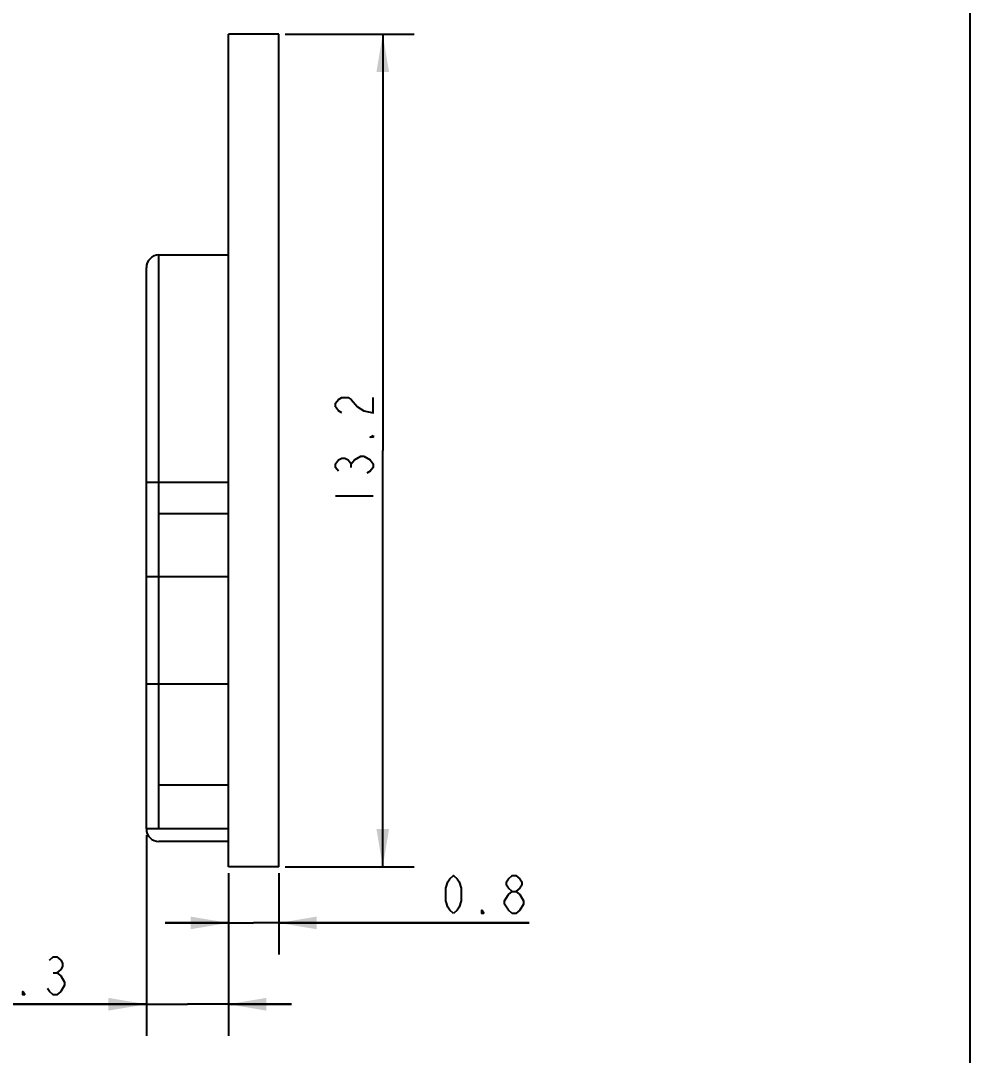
# Model space of a CAD drawing. Header units: millimetres. Extents: x 0 to 189, y 4 to 276.
# Drawn here: x 113.3 to 188.5, y 76.4 to 158.4 of the extents above; entities that cross this region are included whole.
import ezdxf

# ---------------------------------------------------------------- set-up
doc = ezdxf.new("R2010")
doc.units = ezdxf.units.MM
doc.header["$LTSCALE"] = 19.36
doc.layers.get('0').update_dxf_attribs({"linetype": 'CONTINUOUS'})
doc.styles.get("Standard").update_dxf_attribs({"font": 'txt', "width": 0.8})
doc.dimstyles.new('DIMSTYLE_1', dxfattribs={"dimtxt": 3, "dimasz": 3, "dimexe": 2.5, "dimexo": 0.5, "dimgap": 0.75, "dimtad": 1, "dimlfac": 0.2, "dimdsep": 46, "dimtxsty": 'Standard', "dimblk": '_FILLED', "dimblk1": '_FILLED', "dimblk2": '_FILLED', "dimcen": 0.09, "dimazin": 2, "dimtfac": 1, "dimtofl": 0, "dimtmove": 0, "dimatfit": 3, "dimldrblk": '_FILLED', "dimfxl": 0, "dimtolj": 1, "dimarcsym": 0})

# ---------------------------------------------------------------- blocks, each defined once
blk = doc.blocks.new('_FILLED')
at = {"color": 0, "linetype": 'ByBlock'}
blk.add_solid([(0, 0), (-1, 0.167), (-1, -0.167)], dxfattribs=at)
blk = doc.blocks.new('*D2')
at = {"color": 7, "linetype": 'Continuous'}
for p, q in [((129.74, 90.829), (129.74, 84.38)), ((133.74, 90.829), (133.74, 84.38)), ((129.74, 86.88), (124.74, 86.88)), ((124.74, 86.88), (131.74, 86.88)), ((153.587, 86.88), (131.74, 86.88)), ((133.74, 86.88), (153.587, 86.88))]:
    blk.add_line(p, q, dxfattribs=at)
at = {"color": 7, "linetype": 'Continuous', "xscale": 3, "yscale": 3, "zscale": 3}
blk.add_blockref('_FILLED', (129.74, 86.88), dxfattribs=at)
at = {"color": 7, "linetype": 'Continuous', "xscale": 3, "yscale": 3, "zscale": 3, "rotation": 180}
blk.add_blockref('_FILLED', (133.74, 86.88), dxfattribs=at)
blk = doc.blocks.new('*D4')
at = {"color": 7, "linetype": 'Continuous'}
for p, q in [((134.24, 157.329), (144.478, 157.329)), ((141.978, 157.329), (141.978, 124.329)), ((141.978, 91.329), (141.978, 124.329)), ((134.24, 91.329), (144.478, 91.329))]:
    blk.add_line(p, q, dxfattribs=at)
at = {"color": 7, "linetype": 'Continuous', "xscale": 3, "yscale": 3, "zscale": 3}
for p, rotation in [((141.978, 157.329), 90), ((141.978, 91.329), 270)]:
    blk.add_blockref('_FILLED', p, dxfattribs=dict(at, rotation=rotation))
blk = doc.blocks.new('*D7')
at = {"color": 7, "linetype": 'Continuous'}
for p, q in [((123.24, 93.829), (123.24, 77.933)), ((129.74, 90.829), (129.74, 77.933)), ((123.24, 80.433), (110.006, 80.433)), ((110.006, 80.433), (126.49, 80.433)), ((134.74, 80.433), (126.49, 80.433)), ((129.74, 80.433), (134.74, 80.433))]:
    blk.add_line(p, q, dxfattribs=at)
at = {"color": 7, "linetype": 'Continuous', "xscale": 3, "yscale": 3, "zscale": 3}
blk.add_blockref('_FILLED', (123.24, 80.433), dxfattribs=at)
at = {"color": 7, "linetype": 'Continuous', "xscale": 3, "yscale": 3, "zscale": 3, "rotation": 180}
blk.add_blockref('_FILLED', (129.74, 80.433), dxfattribs=at)

msp = doc.modelspace()

# ---------------------------------------------------------------- linework, layer by layer
at = {"color": 7, "linetype": 'Continuous'}
for p, q in [((188.542, 3.653), (188.542, 275.551)), ((129.74, 91.329), (129.74, 157.329)), ((133.74, 157.329), (129.74, 157.329)), ((133.74, 91.329), (133.74, 157.329)), ((124.24, 94.329), (124.24, 139.829)), ((124.24, 139.829), (129.74, 139.829)), ((123.24, 94.329), (123.24, 138.829)), ((139.478, 122.979), (139.478, 123.279)), ((123.24, 121.829), (129.74, 121.829)), ((138.228, 120.729), (141.228, 120.729)), ((124.24, 119.329), (129.74, 119.329)), ((123.24, 114.329), (129.74, 114.329)), ((123.24, 105.829), (129.74, 105.829)), ((124.24, 97.829), (129.74, 97.829)), ((129.74, 94.329), (123.24, 94.329)), ((129.74, 93.329), (124.24, 93.329)), ((133.74, 91.329), (129.74, 91.329)), ((115.856, 82.933), (116.156, 82.933))]:
    msp.add_line(p, q, dxfattribs=at)
for points in [[(138.728, 127.329), (138.478, 127.479), (138.228, 127.779), (138.228, 128.079), (138.478, 128.379), (138.728, 128.529), (139.228, 128.529), (139.478, 128.379), (139.978, 127.779)], [(139.978, 127.779), (140.478, 127.479), (141.228, 127.329), (141.228, 128.529)], [(141.228, 125.529), (141.228, 125.379), (140.978, 125.379), (141.228, 125.529)], [(139.728, 123.579), (140.228, 123.879), (140.478, 123.879)], [(140.478, 123.879), (140.978, 123.579), (141.228, 123.279), (141.228, 122.979), (140.978, 122.679), (140.728, 122.529)], [(138.478, 122.679), (138.228, 122.979), (138.228, 123.279), (138.478, 123.579), (138.728, 123.729), (138.978, 123.729), (139.228, 123.579), (139.478, 123.279), (139.728, 123.579)], [(147.587, 87.63), (147.287, 87.88), (147.137, 88.13), (146.987, 88.63), (146.987, 89.63), (147.137, 90.13), (147.287, 90.38), (147.587, 90.63), (147.887, 90.38), (148.037, 90.13), (148.187, 89.63), (148.187, 88.63), (148.037, 88.13), (147.887, 87.88), (147.587, 87.63)], [(152.237, 89.38), (151.937, 89.63), (151.787, 89.88), (151.787, 90.13), (151.937, 90.38), (152.237, 90.63), (152.537, 90.63), (152.837, 90.38), (152.987, 90.13), (152.987, 89.88), (152.837, 89.63), (152.537, 89.38)], [(151.637, 88.38), (151.637, 88.63), (151.937, 89.13)], [(151.937, 89.13), (152.237, 89.38), (152.537, 89.38), (152.837, 89.13)], [(152.837, 89.13), (153.137, 88.63), (153.137, 88.38)], [(149.987, 87.63), (149.837, 87.63), (149.837, 87.88), (149.987, 87.63)], [(152.237, 87.63), (151.937, 87.88), (151.637, 88.38)], [(153.137, 88.38), (152.837, 87.88), (152.537, 87.63), (152.237, 87.63)], [(115.556, 83.933), (115.856, 84.183), (116.156, 84.183), (116.456, 83.933), (116.606, 83.683), (116.606, 83.433), (116.456, 83.183), (116.156, 82.933), (116.456, 82.683)], [(116.456, 82.683), (116.756, 82.183), (116.756, 81.933)], [(113.606, 81.183), (113.456, 81.183), (113.456, 81.433), (113.606, 81.183)], [(116.756, 81.933), (116.456, 81.433), (116.156, 81.183), (115.856, 81.183), (115.556, 81.433), (115.406, 81.683)]]:
    msp.add_lwpolyline(points, dxfattribs=at)
for centre, start, end in [((124.24, 138.829), 90, 180), ((124.24, 94.329), 180, 270)]:
    msp.add_arc(centre, 1, start, end, dxfattribs=at)

# ---------------------------------------------------------------- dimensions: what is measured, and where the dimension line sits
for base, p2, angle, picture, middle in [((141.978, 157.329), (133.74, 157.329), 90, '*D4', (141.978, 119.529)), ((129.74, 86.88), (129.74, 91.329), 180, '*D2', (146.387, 86.88))]:
    dim = msp.add_linear_dim(base=base, p1=(133.74, 91.329), p2=p2, angle=angle, dimstyle='DIMSTYLE_1', dxfattribs=at)
    dim.commit()
    dim.dimension.update_dxf_attribs({"geometry": picture, "text_midpoint": middle, "dimtype": 160})
dim = msp.add_linear_dim(base=(129.74, 80.433), p1=(123.24, 94.329), p2=(129.74, 91.329), dimstyle='DIMSTYLE_1', dxfattribs=at)
dim.commit()
dim.dimension.update_dxf_attribs({"geometry": '*D7', "text_midpoint": (110.006, 80.433), "dimtype": 160})

doc.saveas('drawing.dxf')
